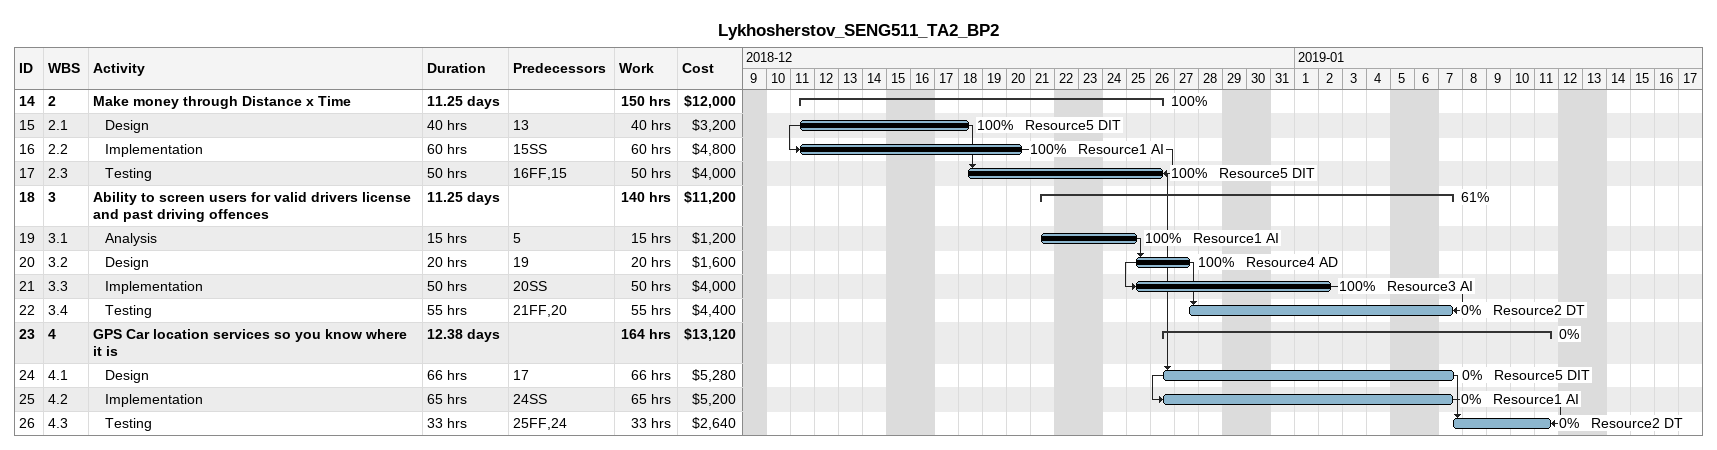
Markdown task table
Lykhosherstov_SENG511_TA2_BP2

| ID | WBS | Task | Duration | Start | Finish | Predecessors | Resources | % complete | Work (h) | Cost ($) |
|---|---|---|---|---|---|---|---|---|---|---|
| 14 | 2 | **Make money through Distance x Time** | 11.25d | 2018-12-11 | 2018-12-26 |  |  | 100 | 150 | 12000 |
| 15 | 2.1 | Design | 40h | 2018-12-11 | 2018-12-18 | 13 | Resource5 DIT | 100 | 40 | 3200 |
| 16 | 2.2 | Implementation | 60h | 2018-12-11 | 2018-12-20 | 15SS | Resource1 AI | 100 | 60 | 4800 |
| 17 | 2.3 | Testing | 50h | 2018-12-18 | 2018-12-26 | 16FF, 15 | Resource5 DIT | 100 | 50 | 4000 |
| 18 | 3 | **Ability to screen users for valid drivers license and past driving offences** | 11.25d | 2018-12-21 | 2019-01-07 |  |  | 61 | 140 | 11200 |
| 19 | 3.1 | Analysis | 15h | 2018-12-21 | 2018-12-25 | 5 | Resource1 AI | 100 | 15 | 1200 |
| 20 | 3.2 | Design | 20h | 2018-12-25 | 2018-12-27 | 19 | Resource4 AD | 100 | 20 | 1600 |
| 21 | 3.3 | Implementation | 50h | 2018-12-25 | 2019-01-02 | 20SS | Resource3 AI | 100 | 50 | 4000 |
| 22 | 3.4 | Testing | 55h | 2018-12-27 | 2019-01-07 | 21FF, 20 | Resource2 DT | 0 | 55 | 4400 |
| 23 | 4 | **GPS Car location services so you know where it is** | 12.38d | 2018-12-26 | 2019-01-11 |  |  | 0 | 164 | 13120 |
| 24 | 4.1 | Design | 66h | 2018-12-26 | 2019-01-07 | 17 | Resource5 DIT | 0 | 66 | 5280 |
| 25 | 4.2 | Implementation | 65h | 2018-12-26 | 2019-01-07 | 24SS | Resource1 AI | 0 | 65 | 5200 |
| 26 | 4.3 | Testing | 33h | 2019-01-07 | 2019-01-11 | 25FF, 24 | Resource2 DT | 0 | 33 | 2640 |
